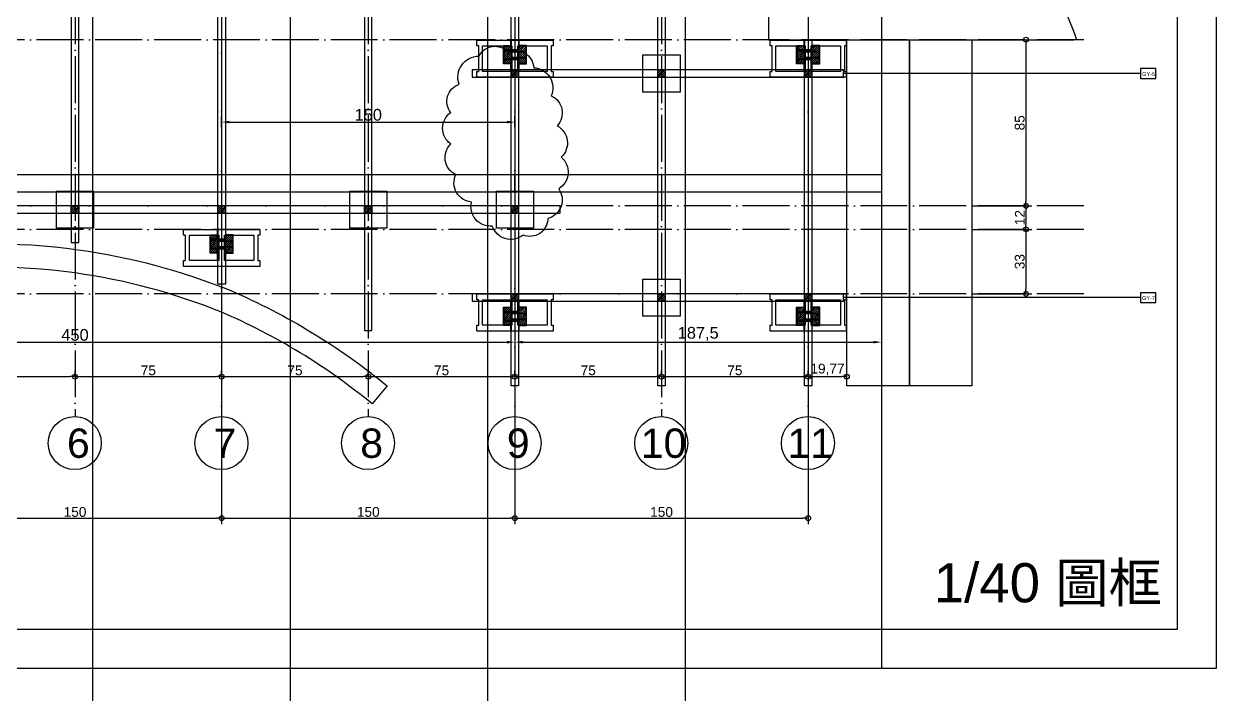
# Model space of a CAD drawing. Header units: millimetres. Extents: x -2666 to 6286, y -11880 to 4849.
# Drawn here: x 2286 to 2895, y 3391 to 3734 of the extents above; entities that cross this region are included whole.
import ezdxf

# ---------------------------------------------------------------- set-up
doc = ezdxf.new("R2010")
doc.units = ezdxf.units.MM
doc.linetypes.add('ACAD_ISO04W100', pattern=[30, 24, -3, 0, -3])
for name, color, linetype in [('7.5mm', 1, 'Continuous'), ('dim', 244, 'Continuous'), ('座標', 3, 'Continuous'), ('座標線', 65, 'ACAD_ISO04W100'), ('木料', 2, 'Continuous'), ('榫接', 5, 'Continuous'), ('水泥椅', 5, 'Continuous'), ('磚', 4, 'Continuous'), ('空心磚', 1, 'Continuous'), ('編號標示', 30, 'Continuous'), ('鐵件', 6, 'Continuous'), ('預框', 7, 'Continuous')]:
    doc.layers.add(name, color=color, linetype=linetype)
doc.layers.add('default', color=11, linetype='Continuous', plot=False)
doc.styles.get("Standard").update_dxf_attribs({"font": 'arial.ttf'})
doc.dimstyles.new('ISO-25', dxfattribs={"dimtxt": 5, "dimasz": 2.5, "dimexe": 3, "dimexo": 0.625, "dimtad": 1, "dimtxsty": 'Standard', "dimblk": 'ORIGIN', "dimcen": 2.5, "dimadec": 0, "dimazin": 0, "dimtfac": 1, "dimtmove": 1, "dimatfit": 1, "dimldrblk": 'ORIGIN', "dimfxl": 0, "dimarcsym": 0})
doc.dimstyles.new('複本 短柱', dxfattribs={"dimtxt": 6, "dimasz": 4, "dimexe": 3, "dimexo": 0.625, "dimtad": 1, "dimtxsty": 'Standard', "dimcen": 2.5, "dimadec": 0, "dimazin": 0, "dimtfac": 1, "dimtmove": 1, "dimatfit": 1, "dimldrblk": 'ORIGIN', "dimfxl": 0, "dimarcsym": 0})
pattern_1 = [(45, (0, 2626.7323), (-0.5, 0.5), [])]
pattern_2 = [(45, (0, 2626.9323), (-0.5, 0.5), [])]
pattern_3 = [(45, (0, 2633.9323), (-0.5, 0.5), [])]
pattern_4 = [(45, (0, 2630.7323), (-0.5, 0.5), [])]

# ---------------------------------------------------------------- blocks, each defined once
blk = doc.blocks.new('7.5')
at = {"layer": '7.5mm'}
for points in [[(0, 0.1), (0.9, 0.1), (0.9, 0), (0, 0), (0, 0.1)], [(0.65, 0), (0.65, -7), (0.45, -7.4), (0.25, -7), (0.25, 0)], [(0.45, 0), (0.45, -7.4)], [(0.65, -1.89), (0.25, -2.41)], [(0.65, -3.28), (0.25, -3.8)], [(0.65, -4.84), (0.25, -5.36)], [(0.65, -5.95), (0.25, -6.47)], [(0.25, -7), (0.65, -7)]]:
    blk.add_lwpolyline(points, dxfattribs=at)
at = {"layer": '7.5mm', "insert": (0.6, -0.3), "char_height": 0.3, "attachment_point": 1, "rotation": 270}
blk.add_mtext_dynamic_manual_height_columns('75mm', width=3.4054, gutter_width=12.5, heights=[0], dxfattribs=at)
blk = doc.blocks.new('_Origin')
at = {"color": 0, "linetype": 'ByBlock', "lineweight": -2}
blk.add_line((0, 0), (-1, 0), dxfattribs=at)
blk.add_circle((0, 0), 0.5, dxfattribs=at)
blk = doc.blocks.new('*D984')
at = {"layer": 'Defpoints', "color": 0}
for p in [(2236.73, 3553.49), (2311.73, 3553.49), (2311.73, 3553.49)]:
    blk.add_point(p, dxfattribs=at)
at = {"layer": 'dim', "color": 0, "lineweight": -2}
for p, q in [((2236.73, 3553.49), (2236.73, 3556.49)), ((2311.73, 3553.49), (2311.73, 3556.49)), ((2239.23, 3553.49), (2309.23, 3553.49))]:
    blk.add_line(p, q, dxfattribs=at)
at = {"layer": 'dim', "color": 0, "lineweight": -2, "xscale": 2.5, "yscale": 2.5, "zscale": 2.5, "rotation": 180}
blk.add_blockref('_Origin', (2236.73, 3553.49), dxfattribs=at)
at = {"layer": 'dim', "color": 0, "lineweight": -2, "xscale": 2.5, "yscale": 2.5, "zscale": 2.5}
blk.add_blockref('_Origin', (2311.73, 3553.49), dxfattribs=at)
at = {"layer": 'dim', "color": 0, "insert": (2274.23, 3556.66), "char_height": 5, "attachment_point": 5}
blk.add_mtext('75', dxfattribs=at)
blk = doc.blocks.new('*D985')
at = {"layer": 'Defpoints', "color": 0}
for p in [(2311.73, 3553.49), (2386.73, 3553.49), (2386.73, 3553.49)]:
    blk.add_point(p, dxfattribs=at)
at = {"layer": 'dim', "color": 0, "lineweight": -2}
for p, q in [((2311.73, 3553.49), (2311.73, 3556.49)), ((2386.73, 3553.49), (2386.73, 3556.49)), ((2314.23, 3553.49), (2384.23, 3553.49))]:
    blk.add_line(p, q, dxfattribs=at)
at = {"layer": 'dim', "color": 0, "lineweight": -2, "xscale": 2.5, "yscale": 2.5, "zscale": 2.5, "rotation": 180}
blk.add_blockref('_Origin', (2311.73, 3553.49), dxfattribs=at)
at = {"layer": 'dim', "color": 0, "lineweight": -2, "xscale": 2.5, "yscale": 2.5, "zscale": 2.5}
blk.add_blockref('_Origin', (2386.73, 3553.49), dxfattribs=at)
at = {"layer": 'dim', "color": 0, "insert": (2349.23, 3556.66), "char_height": 5, "attachment_point": 5}
blk.add_mtext('75', dxfattribs=at)
blk = doc.blocks.new('*D986')
at = {"layer": 'Defpoints', "color": 0}
for p in [(2386.73, 3553.49), (2461.73, 3553.49), (2461.73, 3553.49)]:
    blk.add_point(p, dxfattribs=at)
at = {"layer": 'dim', "color": 0, "lineweight": -2}
for p, q in [((2386.73, 3553.49), (2386.73, 3550.49)), ((2389.23, 3553.49), (2459.23, 3553.49)), ((2461.73, 3553.49), (2461.73, 3550.49))]:
    blk.add_line(p, q, dxfattribs=at)
at = {"layer": 'dim', "color": 0, "lineweight": -2, "xscale": 2.5, "yscale": 2.5, "zscale": 2.5, "rotation": 180}
blk.add_blockref('_Origin', (2386.73, 3553.49), dxfattribs=at)
at = {"layer": 'dim', "color": 0, "lineweight": -2, "xscale": 2.5, "yscale": 2.5, "zscale": 2.5}
blk.add_blockref('_Origin', (2461.73, 3553.49), dxfattribs=at)
at = {"layer": 'dim', "color": 0, "insert": (2424.23, 3556.66), "char_height": 5, "attachment_point": 5}
blk.add_mtext('75', dxfattribs=at)
blk = doc.blocks.new('*D987')
at = {"layer": 'Defpoints', "color": 0}
for p in [(2461.73, 3553.49), (2536.73, 3553.49), (2536.73, 3553.49)]:
    blk.add_point(p, dxfattribs=at)
at = {"layer": 'dim', "color": 0, "lineweight": -2}
for p, q in [((2461.73, 3553.49), (2461.73, 3556.49)), ((2536.73, 3553.49), (2536.73, 3556.49)), ((2464.23, 3553.49), (2534.23, 3553.49))]:
    blk.add_line(p, q, dxfattribs=at)
at = {"layer": 'dim', "color": 0, "lineweight": -2, "xscale": 2.5, "yscale": 2.5, "zscale": 2.5, "rotation": 180}
blk.add_blockref('_Origin', (2461.73, 3553.49), dxfattribs=at)
at = {"layer": 'dim', "color": 0, "lineweight": -2, "xscale": 2.5, "yscale": 2.5, "zscale": 2.5}
blk.add_blockref('_Origin', (2536.73, 3553.49), dxfattribs=at)
at = {"layer": 'dim', "color": 0, "insert": (2499.23, 3556.66), "char_height": 5, "attachment_point": 5}
blk.add_mtext('75', dxfattribs=at)
blk = doc.blocks.new('*D988')
at = {"layer": 'Defpoints', "color": 0}
for p in [(2536.73, 3553.49), (2611.73, 3553.49), (2611.73, 3553.49)]:
    blk.add_point(p, dxfattribs=at)
at = {"layer": 'dim', "color": 0, "lineweight": -2}
for p, q in [((2536.73, 3553.49), (2536.73, 3556.49)), ((2611.73, 3553.49), (2611.73, 3556.49)), ((2539.23, 3553.49), (2609.23, 3553.49))]:
    blk.add_line(p, q, dxfattribs=at)
at = {"layer": 'dim', "color": 0, "lineweight": -2, "xscale": 2.5, "yscale": 2.5, "zscale": 2.5, "rotation": 180}
blk.add_blockref('_Origin', (2536.73, 3553.49), dxfattribs=at)
at = {"layer": 'dim', "color": 0, "lineweight": -2, "xscale": 2.5, "yscale": 2.5, "zscale": 2.5}
blk.add_blockref('_Origin', (2611.73, 3553.49), dxfattribs=at)
at = {"layer": 'dim', "color": 0, "insert": (2574.23, 3556.66), "char_height": 5, "attachment_point": 5}
blk.add_mtext('75', dxfattribs=at)
blk = doc.blocks.new('*D989')
at = {"layer": 'Defpoints', "color": 0}
for p in [(2611.73, 3553.49), (2686.73, 3553.49), (2686.73, 3553.49)]:
    blk.add_point(p, dxfattribs=at)
at = {"layer": 'dim', "color": 0, "lineweight": -2}
for p, q in [((2611.73, 3553.49), (2611.73, 3556.49)), ((2686.73, 3553.49), (2686.73, 3556.49)), ((2614.23, 3553.49), (2684.23, 3553.49))]:
    blk.add_line(p, q, dxfattribs=at)
at = {"layer": 'dim', "color": 0, "lineweight": -2, "xscale": 2.5, "yscale": 2.5, "zscale": 2.5, "rotation": 180}
blk.add_blockref('_Origin', (2611.73, 3553.49), dxfattribs=at)
at = {"layer": 'dim', "color": 0, "lineweight": -2, "xscale": 2.5, "yscale": 2.5, "zscale": 2.5}
blk.add_blockref('_Origin', (2686.73, 3553.49), dxfattribs=at)
at = {"layer": 'dim', "color": 0, "insert": (2649.23, 3556.66), "char_height": 5, "attachment_point": 5}
blk.add_mtext('75', dxfattribs=at)
blk = doc.blocks.new('*D991')
at = {"layer": 'Defpoints', "color": 0}
for p in [(2686.73, 3553.49), (2706.5, 3553.49), (2706.5, 3553.49)]:
    blk.add_point(p, dxfattribs=at)
at = {"layer": 'dim', "color": 0, "lineweight": -2}
for p, q in [((2686.73, 3553.49), (2686.73, 3556.49)), ((2706.5, 3553.49), (2706.5, 3556.49)), ((2689.23, 3553.49), (2704, 3553.49))]:
    blk.add_line(p, q, dxfattribs=at)
at = {"layer": 'dim', "color": 0, "lineweight": -2, "xscale": 2.5, "yscale": 2.5, "zscale": 2.5, "rotation": 180}
blk.add_blockref('_Origin', (2686.73, 3553.49), dxfattribs=at)
at = {"layer": 'dim', "color": 0, "lineweight": -2, "xscale": 2.5, "yscale": 2.5, "zscale": 2.5}
blk.add_blockref('_Origin', (2706.5, 3553.49), dxfattribs=at)
at = {"layer": 'dim', "color": 0, "insert": (2696.61, 3557.12), "char_height": 5, "attachment_point": 5}
blk.add_mtext('19,77', dxfattribs=at)
blk = doc.blocks.new('*D992')
at = {"layer": 'Defpoints', "color": 0}
for p in [(2770.5, 3725.82), (2770.5, 3640.82), (2798.14, 3640.82)]:
    blk.add_point(p, dxfattribs=at)
at = {"layer": 'dim', "color": 0, "lineweight": -2}
for p, q in [((2771.13, 3725.82), (2801.14, 3725.82)), ((2798.14, 3723.32), (2798.14, 3643.32)), ((2771.13, 3640.82), (2801.14, 3640.82))]:
    blk.add_line(p, q, dxfattribs=at)
at = {"layer": 'dim', "color": 0, "lineweight": -2, "xscale": 2.5, "yscale": 2.5, "zscale": 2.5}
for p, rotation in [((2798.14, 3725.82), 90), ((2798.14, 3640.82), 270)]:
    blk.add_blockref('_Origin', p, dxfattribs=dict(at, rotation=rotation))
at = {"layer": 'dim', "color": 0, "insert": (2794.96, 3683.32), "char_height": 5, "attachment_point": 5, "rotation": 90}
blk.add_mtext('85', dxfattribs=at)
blk = doc.blocks.new('*D993')
at = {"layer": 'Defpoints', "color": 0}
for p in [(2770.5, 3628.82), (2770.5, 3595.82), (2798.14, 3595.82)]:
    blk.add_point(p, dxfattribs=at)
at = {"layer": 'dim', "color": 0, "lineweight": -2}
for p, q in [((2771.13, 3628.82), (2801.14, 3628.82)), ((2798.14, 3626.32), (2798.14, 3598.32)), ((2771.13, 3595.82), (2801.14, 3595.82))]:
    blk.add_line(p, q, dxfattribs=at)
at = {"layer": 'dim', "color": 0, "lineweight": -2, "xscale": 2.5, "yscale": 2.5, "zscale": 2.5}
for p, rotation in [((2798.14, 3628.82), 90), ((2798.14, 3595.82), 270)]:
    blk.add_blockref('_Origin', p, dxfattribs=dict(at, rotation=rotation))
at = {"layer": 'dim', "color": 0, "insert": (2794.96, 3612.32), "char_height": 5, "attachment_point": 5, "rotation": 90}
blk.add_mtext('33', dxfattribs=at)
blk = doc.blocks.new('*D994')
at = {"layer": 'Defpoints', "color": 0}
for p in [(2770.5, 3640.82), (2770.5, 3628.82), (2798.14, 3628.82)]:
    blk.add_point(p, dxfattribs=at)
at = {"layer": 'dim', "color": 0, "lineweight": -2}
for p, q in [((2771.13, 3640.82), (2801.14, 3640.82)), ((2798.14, 3638.32), (2798.14, 3631.32)), ((2771.13, 3628.82), (2801.14, 3628.82))]:
    blk.add_line(p, q, dxfattribs=at)
at = {"layer": 'dim', "color": 0, "lineweight": -2, "xscale": 2.5, "yscale": 2.5, "zscale": 2.5}
for p, rotation in [((2798.14, 3640.82), 90), ((2798.14, 3628.82), 270)]:
    blk.add_blockref('_Origin', p, dxfattribs=dict(at, rotation=rotation))
at = {"layer": 'dim', "color": 0, "insert": (2795, 3634.82), "char_height": 5, "attachment_point": 5, "rotation": 90}
blk.add_mtext('12', dxfattribs=at)
blk = doc.blocks.new('*D1006')
at = {"layer": 'Defpoints', "color": 0}
for p in [(2086.73, 3647.83), (2536.73, 3647.83), (2536.73, 3571.12)]:
    blk.add_point(p, dxfattribs=at)
at = {"layer": '座標', "color": 0, "lineweight": -2}
for p, q in [((2086.73, 3596.12), (2086.73, 3568.12)), ((2536.73, 3596.12), (2536.73, 3568.12)), ((2090.73, 3571.12), (2532.73, 3571.12))]:
    blk.add_line(p, q, dxfattribs=at)
at = {"layer": '座標', "color": 0}
for points in [[(2090.73, 3571.79), (2090.73, 3570.45), (2086.73, 3571.12)], [(2532.73, 3571.79), (2532.73, 3570.45), (2536.73, 3571.12)]]:
    blk.add_solid(points, dxfattribs=at)
at = {"layer": '座標', "color": 0, "insert": (2311.73, 3574.81), "char_height": 6, "attachment_point": 5}
blk.add_mtext('450', dxfattribs=at)
blk = doc.blocks.new('*D1007')
at = {"layer": 'Defpoints', "color": 0}
for p in [(2536.73, 3652.33), (2724.23, 3652.33), (2724.23, 3571.12)]:
    blk.add_point(p, dxfattribs=at)
at = {"layer": '座標', "color": 0, "lineweight": -2}
for p, q in [((2536.73, 3596.12), (2536.73, 3568.12)), ((2724.23, 3596.12), (2724.23, 3568.12)), ((2540.73, 3571.12), (2720.23, 3571.12))]:
    blk.add_line(p, q, dxfattribs=at)
at = {"layer": '座標', "color": 0}
for points in [[(2540.73, 3571.79), (2540.73, 3570.45), (2536.73, 3571.12)], [(2720.23, 3571.79), (2720.23, 3570.45), (2724.23, 3571.12)]]:
    blk.add_solid(points, dxfattribs=at)
at = {"layer": '座標', "color": 0, "insert": (2630.48, 3575.35), "char_height": 6, "attachment_point": 5}
blk.add_mtext('187,5', dxfattribs=at)
blk = doc.blocks.new('*D1014')
at = {"layer": 'Defpoints', "color": 0}
for p in [(2536.73, 3683.7), (2386.73, 3680.47), (2536.73, 3680.47)]:
    blk.add_point(p, dxfattribs=at)
at = {"layer": '座標', "color": 0, "lineweight": -2}
for p, q in [((2386.73, 3681.1), (2386.73, 3686.7)), ((2390.73, 3683.7), (2532.73, 3683.7)), ((2536.73, 3681.1), (2536.73, 3686.7))]:
    blk.add_line(p, q, dxfattribs=at)
at = {"layer": '座標', "color": 0}
for points in [[(2390.73, 3684.36), (2390.73, 3683.03), (2386.73, 3683.7)], [(2532.73, 3684.36), (2532.73, 3683.03), (2536.73, 3683.7)]]:
    blk.add_solid(points, dxfattribs=at)
at = {"layer": '座標', "color": 0, "insert": (2461.73, 3687.38), "char_height": 6, "attachment_point": 5}
blk.add_mtext('150', dxfattribs=at)
blk = doc.blocks.new('*D1019')
at = {"layer": 'Defpoints', "color": 0}
for p in [(2236.73, 3503.23), (2386.73, 3503.23), (2386.73, 3481.06)]:
    blk.add_point(p, dxfattribs=at)
at = {"layer": 'dim', "color": 0, "lineweight": -2}
for p, q in [((2236.73, 3502.61), (2236.73, 3478.06)), ((2386.73, 3502.61), (2386.73, 3478.06)), ((2239.23, 3481.06), (2384.23, 3481.06))]:
    blk.add_line(p, q, dxfattribs=at)
at = {"layer": 'dim', "color": 0, "lineweight": -2, "xscale": 2.5, "yscale": 2.5, "zscale": 2.5, "rotation": 180}
blk.add_blockref('_Origin', (2236.73, 3481.06), dxfattribs=at)
at = {"layer": 'dim', "color": 0, "lineweight": -2, "xscale": 2.5, "yscale": 2.5, "zscale": 2.5}
blk.add_blockref('_Origin', (2386.73, 3481.06), dxfattribs=at)
at = {"layer": 'dim', "color": 0, "insert": (2311.73, 3484.24), "char_height": 5, "attachment_point": 5}
blk.add_mtext('150', dxfattribs=at)
blk = doc.blocks.new('*D1020')
at = {"layer": 'Defpoints', "color": 0}
for p in [(2386.73, 3502.61), (2536.73, 3502.61), (2536.73, 3481.06)]:
    blk.add_point(p, dxfattribs=at)
at = {"layer": 'dim', "color": 0, "lineweight": -2}
for p, q in [((2386.73, 3501.98), (2386.73, 3478.06)), ((2536.73, 3501.98), (2536.73, 3478.06)), ((2389.23, 3481.06), (2534.23, 3481.06))]:
    blk.add_line(p, q, dxfattribs=at)
at = {"layer": 'dim', "color": 0, "lineweight": -2, "xscale": 2.5, "yscale": 2.5, "zscale": 2.5, "rotation": 180}
blk.add_blockref('_Origin', (2386.73, 3481.06), dxfattribs=at)
at = {"layer": 'dim', "color": 0, "lineweight": -2, "xscale": 2.5, "yscale": 2.5, "zscale": 2.5}
blk.add_blockref('_Origin', (2536.73, 3481.06), dxfattribs=at)
at = {"layer": 'dim', "color": 0, "insert": (2461.73, 3484.24), "char_height": 5, "attachment_point": 5}
blk.add_mtext('150', dxfattribs=at)
blk = doc.blocks.new('*D1021')
at = {"layer": 'Defpoints', "color": 0}
for p in [(2536.73, 3501.98), (2686.73, 3501.98), (2686.73, 3481.06)]:
    blk.add_point(p, dxfattribs=at)
at = {"layer": 'dim', "color": 0, "lineweight": -2}
for p, q in [((2536.73, 3501.36), (2536.73, 3478.06)), ((2686.73, 3501.36), (2686.73, 3478.06)), ((2539.23, 3481.06), (2684.23, 3481.06))]:
    blk.add_line(p, q, dxfattribs=at)
at = {"layer": 'dim', "color": 0, "lineweight": -2, "xscale": 2.5, "yscale": 2.5, "zscale": 2.5, "rotation": 180}
blk.add_blockref('_Origin', (2536.73, 3481.06), dxfattribs=at)
at = {"layer": 'dim', "color": 0, "lineweight": -2, "xscale": 2.5, "yscale": 2.5, "zscale": 2.5}
blk.add_blockref('_Origin', (2686.73, 3481.06), dxfattribs=at)
at = {"layer": 'dim', "color": 0, "insert": (2611.73, 3484.24), "char_height": 5, "attachment_point": 5}
blk.add_mtext('150', dxfattribs=at)

msp = doc.modelspace()

# ---------------------------------------------------------------- hatches: boundary and pattern name
at = {"layer": '木料'}
h = msp.add_hatch(dxfattribs=at)
h.set_pattern_fill('JIS_WOOD', color=256, style=0)
h.set_pattern_definition(pattern_4)
h.paths.add_polyline_path([(2534.828, 3722.618), (2531.028, 3722.618), (2531.028, 3713.618), (2534.828, 3713.618)])
h = msp.add_hatch(dxfattribs=at)
h.set_pattern_fill('JIS_WOOD', color=256, style=0)
h.set_pattern_definition(pattern_4)
h.paths.add_polyline_path([(2542.428, 3722.618), (2538.628, 3722.618), (2538.628, 3713.618), (2542.428, 3713.618)])
h = msp.add_hatch(dxfattribs=at)
h.set_pattern_fill('JIS_WOOD', color=256, style=0)
h.set_pattern_definition(pattern_1)
h.paths.add_polyline_path([(2684.828, 3722.618), (2681.028, 3722.618), (2681.028, 3713.618), (2684.828, 3713.618)])
h = msp.add_hatch(dxfattribs=at)
h.set_pattern_fill('JIS_WOOD', color=256, style=0)
h.set_pattern_definition(pattern_1)
h.paths.add_polyline_path([(2692.428, 3722.618), (2688.628, 3722.618), (2688.628, 3713.618), (2692.428, 3713.618)])
h = msp.add_hatch(dxfattribs=at)
h.set_pattern_fill('JIS_WOOD', color=256, style=0)
h.set_pattern_definition(pattern_3)
h.paths.add_polyline_path([(2384.828, 3625.818), (2381.028, 3625.818), (2381.028, 3616.818), (2384.828, 3616.818)])
h = msp.add_hatch(dxfattribs=at)
h.set_pattern_fill('JIS_WOOD', color=256, style=0)
h.set_pattern_definition(pattern_3)
h.paths.add_polyline_path([(2392.428, 3625.818), (2388.628, 3625.818), (2388.628, 3616.818), (2392.428, 3616.818)])
h = msp.add_hatch(dxfattribs=at)
h.set_pattern_fill('JIS_WOOD', color=256, style=0)
h.set_pattern_definition(pattern_2)
h.paths.add_polyline_path([(2534.828, 3588.818), (2531.028, 3588.818), (2531.028, 3579.818), (2534.828, 3579.818)])
h = msp.add_hatch(dxfattribs=at)
h.set_pattern_fill('JIS_WOOD', color=256, style=0)
h.set_pattern_definition(pattern_2)
h.paths.add_polyline_path([(2542.428, 3588.818), (2538.628, 3588.818), (2538.628, 3579.818), (2542.428, 3579.818)])
h = msp.add_hatch(dxfattribs=at)
h.set_pattern_fill('JIS_WOOD', color=256, style=0)
h.set_pattern_definition(pattern_2)
h.paths.add_polyline_path([(2684.828, 3588.818), (2681.028, 3588.818), (2681.028, 3579.818), (2684.828, 3579.818)])
h = msp.add_hatch(dxfattribs=at)
h.set_pattern_fill('JIS_WOOD', color=256, style=0)
h.set_pattern_definition(pattern_2)
h.paths.add_polyline_path([(2692.428, 3588.818), (2688.628, 3588.818), (2688.628, 3579.818), (2692.428, 3579.818)])
at = {"layer": '榫接'}
h = msp.add_hatch(dxfattribs=at)
h.set_pattern_fill('JIS_WOOD', color=256, style=0)
h.set_pattern_definition([(45, (450, 2390.7323), (-0.5, 0.5), [])])
h.paths.add_polyline_path([(2534.828, 3706.618), (2538.628, 3706.618), (2538.628, 3710.418), (2534.828, 3710.418)])
h = msp.add_hatch(dxfattribs=at)
h.set_pattern_fill('JIS_WOOD', color=256, style=0)
h.set_pattern_definition([(45, (525, 2390.7323), (-0.5, 0.5), [])])
h.paths.add_polyline_path([(2609.828, 3706.618), (2613.628, 3706.618), (2613.628, 3710.418), (2609.828, 3710.418)])
h = msp.add_hatch(dxfattribs=at)
h.set_pattern_fill('JIS_WOOD', color=256, style=0)
h.set_pattern_definition([(45, (600, 2390.7323), (-0.5, 0.5), [])])
h.paths.add_polyline_path([(2684.828, 3706.618), (2688.628, 3706.618), (2688.628, 3710.418), (2684.828, 3710.418)])
h = msp.add_hatch(dxfattribs=at)
h.set_pattern_fill('JIS_WOOD', color=256, style=0)
h.set_pattern_definition([(45, (225, 2321.1323), (-0.5, 0.5), [])])
h.paths.add_polyline_path([(2309.828, 3637.018), (2313.628, 3637.018), (2313.628, 3640.818), (2309.828, 3640.818)])
h = msp.add_hatch(dxfattribs=at)
h.set_pattern_fill('JIS_WOOD', color=256, style=0)
h.set_pattern_definition([(45, (300, 2321.1323), (-0.5, 0.5), [])])
h.paths.add_polyline_path([(2384.828, 3637.018), (2388.628, 3637.018), (2388.628, 3640.818), (2384.828, 3640.818)])
h = msp.add_hatch(dxfattribs=at)
h.set_pattern_fill('JIS_WOOD', color=256, style=0)
h.set_pattern_definition([(45, (375, 2321.1323), (-0.5, 0.5), [])])
h.paths.add_polyline_path([(2459.828, 3637.018), (2463.628, 3637.018), (2463.628, 3640.818), (2459.828, 3640.818)])
h = msp.add_hatch(dxfattribs=at)
h.set_pattern_fill('JIS_WOOD', color=256, style=0)
h.set_pattern_definition([(45, (450, 2321.1323), (-0.5, 0.5), [])])
h.paths.add_polyline_path([(2534.828, 3637.018), (2538.628, 3637.018), (2538.628, 3640.818), (2534.828, 3640.818)])
h = msp.add_hatch(dxfattribs=at)
h.set_pattern_fill('JIS_WOOD', color=256, style=0)
h.set_pattern_definition([(45, (450, 2276.1323), (-0.5, 0.5), [])])
h.paths.add_polyline_path([(2534.828, 3592.018), (2538.628, 3592.018), (2538.628, 3595.818), (2534.828, 3595.818)])
h = msp.add_hatch(dxfattribs=at)
h.set_pattern_fill('JIS_WOOD', color=256, style=0)
h.set_pattern_definition([(45, (525, 2276.1323), (-0.5, 0.5), [])])
h.paths.add_polyline_path([(2609.828, 3592.018), (2613.628, 3592.018), (2613.628, 3595.818), (2609.828, 3595.818)])
h = msp.add_hatch(dxfattribs=at)
h.set_pattern_fill('JIS_WOOD', color=256, style=0)
h.set_pattern_definition([(45, (600, 2276.1323), (-0.5, 0.5), [])])
h.paths.add_polyline_path([(2684.828, 3592.018), (2688.628, 3592.018), (2688.628, 3595.818), (2684.828, 3595.818)])

# ---------------------------------------------------------------- linework, layer by layer
for p, q in [((2724.228, 4244.171), (2724.228, 3404.171)), ((2534.828, 3710.218), (2534.828, 3706.418)), ((2309.828, 3637.018), (2313.628, 3637.018)), ((2514.828, 3595.818), (2514.828, 3592.018)), ((2688.628, 3595.818), (2688.628, 3592.018)), ((2688.628, 3548.818), (2684.828, 3548.818))]:
    msp.add_line(p, q)
at = {"layer": 'default'}
for points in [[(2895.403, 4244.171), (2895.403, 3404.171), (1707.403, 3404.171), (1707.403, 4244.171)], [(2875.403, 4224.171), (2875.403, 3424.171), (1727.403, 3424.171), (1727.403, 4224.171)]]:
    msp.add_lwpolyline(points, close=True, dxfattribs=at)
at = {"layer": '座標'}
for p, q in [((2386.728, 4071.47), (2386.728, 3481.805)), ((2536.728, 4071.47), (2536.728, 3481.805)), ((2686.728, 4071.47), (2686.728, 3481.805))]:
    msp.add_line(p, q, dxfattribs=at)
msp.add_lwpolyline([(2518.373, 3717.443, -0.5205671), (2533.229, 3719.563, -0.5205671), (2533.229, 3719.563, -0.5205671), (2546.387, 3711.507, -0.5205671), (2546.387, 3711.507, -0.5205671), (2555.301, 3697.089, -0.5205671), (2555.301, 3697.089, -0.5205671), (2558.272, 3681.823, -0.5205671), (2558.272, 3681.823, -0.5205671), (2560.394, 3665.71, -0.5205671), (2560.394, 3665.71, -0.5205671), (2559.121, 3649.596, -0.5205671), (2559.121, 3649.596, -0.5205671), (2553.603, 3634.33, -0.5205671), (2553.603, 3634.33, -0.5205671), (2540.869, 3625.849, -0.5205671), (2540.869, 3625.849, -0.5205671), (2525.164, 3630.514, -0.5205671), (2525.164, 3630.514, -0.5205671), (2514.552, 3642.811, -0.5205671), (2514.552, 3642.811, -0.5205671), (2506.488, 3656.805, -0.5205671), (2506.488, 3656.805, -0.5205671), (2503.941, 3672.494, -0.5205671), (2503.941, 3672.494, -0.5205671), (2503.941, 3688.608, -0.5205671), (2503.941, 3688.608, -0.5205671), (2508.185, 3703.026, -0.5205671), (2508.185, 3703.026, -0.5205671)], format="xyb", close=True, dxfattribs=at)
for points in [[(2086.728, 3656.833), (2536.728, 3656.833), (2536.728, 3647.833), (2086.728, 3647.833)], [(2536.728, 3656.833), (2724.217, 3656.833), (2724.228, 3647.833), (2536.728, 3647.833)]]:
    msp.add_lwpolyline(points, close=True, dxfattribs=at)
for centre in [(2311.588, 3519.487), (2386.588, 3519.487), (2461.588, 3519.487), (2536.588, 3519.487), (2611.588, 3519.487), (2686.588, 3519.487)]:
    msp.add_circle(centre, 13.568, dxfattribs=at)
at = {"layer": '座標線'}
for points in [[(2386.728, 4137.362), (2386.728, 3533.054)], [(2536.728, 4137.362), (2536.728, 3533.054)], [(2686.728, 4137.362), (2686.728, 3533.054)], [(2311.728, 4078.619), (2311.728, 3533.054)], [(2461.728, 4078.619), (2461.728, 3533.054)], [(2611.728, 4078.619), (2611.728, 3533.054)], [(2827.717, 3725.818), (1802.123, 3725.818)], [(2827.717, 3640.818), (1765.913, 3640.818)], [(2827.717, 3628.818), (1802.123, 3628.818)], [(2827.717, 3595.818), (1802.123, 3595.818)]]:
    msp.add_lwpolyline(points, dxfattribs=at)
at = {"layer": '木料'}
for points in [[(2309.828, 3622.018), (2313.628, 3622.018), (2313.628, 4002.018), (2309.828, 4002.018), (2309.828, 3622.018)], [(2384.828, 3995.818), (2388.628, 3995.818), (2388.628, 3600.818), (2384.828, 3600.818), (2384.828, 3995.818)], [(2609.828, 3918.818), (2613.628, 3918.818), (2613.628, 3548.818), (2609.828, 3548.818), (2609.828, 3918.818)]]:
    msp.add_lwpolyline(points, dxfattribs=at)
for points in [[(2459.828, 3972.018), (2459.828, 3577.018), (2463.628, 3577.018), (2463.628, 3972.018)], [(2531.028, 3722.618), (2534.828, 3722.618), (2534.828, 3713.618), (2531.028, 3713.618)], [(2538.628, 3722.618), (2542.428, 3722.618), (2542.428, 3713.618), (2538.628, 3713.618)], [(2681.028, 3722.618), (2684.828, 3722.618), (2684.828, 3713.618), (2681.028, 3713.618)], [(2688.628, 3722.618), (2692.428, 3722.618), (2692.428, 3713.618), (2688.628, 3713.618)], [(2381.028, 3625.818), (2384.828, 3625.818), (2384.828, 3616.818), (2381.028, 3616.818)], [(2388.628, 3625.818), (2392.428, 3625.818), (2392.428, 3616.818), (2388.628, 3616.818)], [(2531.028, 3588.818), (2534.828, 3588.818), (2534.828, 3579.818), (2531.028, 3579.818)], [(2538.628, 3588.818), (2542.428, 3588.818), (2542.428, 3579.818), (2538.628, 3579.818)], [(2681.028, 3588.818), (2684.828, 3588.818), (2684.828, 3579.818), (2681.028, 3579.818)], [(2688.628, 3588.818), (2692.428, 3588.818), (2692.428, 3579.818), (2688.628, 3579.818)]]:
    msp.add_lwpolyline(points, close=True, dxfattribs=at)
at = {"layer": '榫接'}
for points in [[(2534.828, 3710.418), (2538.628, 3710.418), (2538.628, 3706.618), (2534.828, 3706.618)], [(2609.828, 3710.418), (2613.628, 3710.418), (2613.628, 3706.618), (2609.828, 3706.618)], [(2684.828, 3710.418), (2688.628, 3710.418), (2688.628, 3706.618), (2684.828, 3706.618)], [(2309.828, 3640.818), (2313.628, 3640.818), (2313.628, 3637.018), (2309.828, 3637.018)], [(2384.828, 3640.818), (2388.628, 3640.818), (2388.628, 3637.018), (2384.828, 3637.018)], [(2459.828, 3640.818), (2463.628, 3640.818), (2463.628, 3637.018), (2459.828, 3637.018)], [(2534.828, 3640.818), (2538.628, 3640.818), (2538.628, 3637.018), (2534.828, 3637.018)], [(2534.828, 3595.818), (2538.628, 3595.818), (2538.628, 3592.018), (2534.828, 3592.018)], [(2609.828, 3595.818), (2613.628, 3595.818), (2613.628, 3592.018), (2609.828, 3592.018)], [(2684.828, 3595.818), (2688.628, 3595.818), (2688.628, 3592.018), (2684.828, 3592.018)]]:
    msp.add_lwpolyline(points, close=True, dxfattribs=at)
at = {"layer": '水泥椅'}
for points in [[(2824.206, 3725.818, 0.0862713), (2742.944, 3863.274, 0.0487155), (2717.093, 3891.555, 0.0494724), (2643.997, 3952.235, 0.0382301), (2585.709, 3985.708, 0.0062067), (2552.847, 4000.143, 0.0055387), (2515.868, 4013.109, -0.0042107), (2473.439, 4024.385, 0.0139969), (2435.323, 4033.819, 0.0139229), (2393.558, 4041.615, 0.0296597), (2307.353, 4049.892, 0.0269846), (2232.766, 4046.908, 0.01736)], [(2236.728, 4003.086, -0.0268585), (2306.245, 4005.903, -0.0294659), (2386.728, 3998.149, -0.013893), (2425.999, 3990.818, -0.0139983), (2461.728, 3981.972, 0.0040589), (2503.314, 3970.906, -0.0051326), (2536.728, 3959.185, -0.0059242), (2567.135, 3945.818, -0.0380289), (2619.303, 3915.818, -0.0502902), (2686.728, 3859.681, -0.0529291), (2708.529, 3835.818, -0.0673389), (2770.087, 3740.818), (2666.368, 3740.818), (2666.368, 3725.818), (2822.675, 3725.818)], [(2463.634, 3539.642, 0.0694766), (2386.728, 3586.44, 0.0618398), (2311.728, 3606.512, 0.1601171), (2133.561, 3574.698), (2128.193, 3585.435, -0.1597981), (2313.395, 3618.396, -0.061932), (2391.362, 3597.51, -0.0697125), (2471.369, 3548.819), (2463.634, 3539.642)]]:
    msp.add_lwpolyline(points, format="xyb", dxfattribs=at)
for points in [[(2738.502, 3725.818), (2738.502, 3548.818), (2706.502, 3548.818), (2706.502, 3725.818)], [(2770.502, 3725.818), (2770.502, 3548.818), (2738.502, 3548.818), (2738.502, 3725.818)]]:
    msp.add_lwpolyline(points, close=True, dxfattribs=at)
at = {"layer": '磚'}
for points in [[(2602.228, 3718.018), (2621.228, 3718.018), (2621.228, 3699.018), (2602.228, 3699.018)], [(2302.223, 3648.418), (2321.223, 3648.418), (2321.223, 3629.418), (2302.223, 3629.418)], [(2452.223, 3648.418), (2471.223, 3648.418), (2471.223, 3629.418), (2452.223, 3629.418)], [(2527.228, 3648.418), (2546.228, 3648.418), (2546.228, 3629.418), (2527.228, 3629.418)], [(2602.228, 3603.418), (2621.228, 3603.418), (2621.228, 3584.418), (2602.228, 3584.418)]]:
    msp.add_lwpolyline(points, close=True, dxfattribs=at)
at = {"layer": '空心磚'}
for p, q in [((2320.728, 4849), (2320.728, 2868.212)), ((2421.728, 4849), (2421.728, 2868.212)), ((2522.728, 4849), (2522.728, 2868.212)), ((2623.728, 4849), (2623.728, 2868.212))]:
    msp.add_line(p, q, dxfattribs=at)
for points in [[(2517.228, 3725.618), (2556.228, 3725.618), (2556.228, 3722.618), (2555.228, 3722.618), (2555.228, 3709.618), (2556.228, 3709.618), (2556.228, 3706.618), (2517.228, 3706.618), (2517.228, 3709.618), (2518.228, 3709.618), (2518.228, 3722.618), (2517.228, 3722.618)], [(2520.228, 3722.618), (2535.228, 3722.618), (2535.228, 3709.618), (2520.228, 3709.618)], [(2538.228, 3722.618), (2553.228, 3722.618), (2553.228, 3709.618), (2538.228, 3709.618)], [(2667.228, 3725.618), (2706.228, 3725.618), (2706.228, 3722.618), (2705.228, 3722.618), (2705.228, 3709.618), (2706.228, 3709.618), (2706.228, 3706.618), (2667.228, 3706.618), (2667.228, 3709.618), (2668.228, 3709.618), (2668.228, 3722.618), (2667.228, 3722.618)], [(2670.228, 3722.618), (2685.228, 3722.618), (2685.228, 3709.618), (2670.228, 3709.618)], [(2688.228, 3722.618), (2703.228, 3722.618), (2703.228, 3709.618), (2688.228, 3709.618)], [(2367.228, 3628.818), (2406.228, 3628.818), (2406.228, 3625.818), (2405.228, 3625.818), (2405.228, 3612.818), (2406.228, 3612.818), (2406.228, 3609.818), (2367.228, 3609.818), (2367.228, 3612.818), (2368.228, 3612.818), (2368.228, 3625.818), (2367.228, 3625.818)], [(2370.228, 3625.818), (2385.228, 3625.818), (2385.228, 3612.818), (2370.228, 3612.818)], [(2388.228, 3625.818), (2403.228, 3625.818), (2403.228, 3612.818), (2388.228, 3612.818)], [(2517.228, 3595.818), (2556.228, 3595.818), (2556.228, 3592.818), (2555.228, 3592.818), (2555.228, 3579.818), (2556.228, 3579.818), (2556.228, 3576.818), (2517.228, 3576.818), (2517.228, 3579.818), (2518.228, 3579.818), (2518.228, 3592.818), (2517.228, 3592.818)], [(2520.228, 3592.818), (2535.228, 3592.818), (2535.228, 3579.818), (2520.228, 3579.818)], [(2538.228, 3592.818), (2553.228, 3592.818), (2553.228, 3579.818), (2538.228, 3579.818)], [(2667.228, 3595.818), (2706.228, 3595.818), (2706.228, 3592.818), (2705.228, 3592.818), (2705.228, 3579.818), (2706.228, 3579.818), (2706.228, 3576.818), (2667.228, 3576.818), (2667.228, 3579.818), (2668.228, 3579.818), (2668.228, 3592.818), (2667.228, 3592.818)], [(2670.228, 3592.818), (2685.228, 3592.818), (2685.228, 3579.818), (2670.228, 3579.818)], [(2688.228, 3592.818), (2703.228, 3592.818), (2703.228, 3579.818), (2688.228, 3579.818)]]:
    msp.add_lwpolyline(points, close=True, dxfattribs=at)
at = {"layer": '編號標示'}
for p, q in [((2856.625, 3708.518), (2704.828, 3708.518)), ((2856.625, 3593.918), (2704.828, 3593.918))]:
    msp.add_line(p, q, dxfattribs=at)
for points in [[(2864.625, 3706.018), (2864.625, 3711.018), (2856.625, 3711.018), (2856.625, 3706.018)], [(2864.625, 3591.418), (2864.625, 3596.418), (2856.625, 3596.418), (2856.625, 3591.418)]]:
    msp.add_lwpolyline(points, close=True, dxfattribs=at)
at = {"layer": '鐵件'}
for points in [[(2534.628, 3722.818), (2534.628, 3725.818), (2534.828, 3725.818), (2534.828, 3722.618), (2531.028, 3722.618), (2531.028, 3713.618), (2534.828, 3713.618), (2534.828, 3710.418), (2534.828, 3710.418), (2534.628, 3710.418), (2534.628, 3713.418), (2530.828, 3713.418), (2530.828, 3722.818)], [(2538.828, 3722.818), (2538.828, 3725.818), (2538.628, 3725.818), (2538.628, 3722.618), (2542.428, 3722.618), (2542.428, 3713.618), (2538.628, 3713.618), (2538.628, 3710.418), (2538.628, 3710.418), (2538.828, 3710.418), (2538.828, 3713.418), (2542.628, 3713.418), (2542.628, 3722.818)], [(2684.628, 3722.818), (2684.628, 3725.818), (2684.828, 3725.818), (2684.828, 3722.618), (2681.028, 3722.618), (2681.028, 3713.618), (2684.828, 3713.618), (2684.828, 3710.418), (2684.828, 3710.418), (2684.628, 3710.418), (2684.628, 3713.418), (2680.828, 3713.418), (2680.828, 3722.818)], [(2688.828, 3722.818), (2688.828, 3725.818), (2688.628, 3725.818), (2688.628, 3722.618), (2692.428, 3722.618), (2692.428, 3713.618), (2688.628, 3713.618), (2688.628, 3710.418), (2688.628, 3710.418), (2688.828, 3710.418), (2688.828, 3713.418), (2692.628, 3713.418), (2692.628, 3722.818)], [(2384.628, 3626.018), (2384.628, 3629.018), (2384.828, 3629.018), (2384.828, 3625.818), (2381.028, 3625.818), (2381.028, 3616.818), (2384.828, 3616.818), (2384.828, 3613.618), (2384.828, 3613.618), (2384.628, 3613.618), (2384.628, 3616.618), (2380.828, 3616.618), (2380.828, 3626.018)], [(2388.828, 3626.018), (2388.828, 3629.018), (2388.628, 3629.018), (2388.628, 3625.818), (2392.428, 3625.818), (2392.428, 3616.818), (2388.628, 3616.818), (2388.628, 3613.618), (2388.628, 3613.618), (2388.828, 3613.618), (2388.828, 3616.618), (2392.628, 3616.618), (2392.628, 3626.018)], [(2534.628, 3589.018), (2534.628, 3592.018), (2534.828, 3592.018), (2534.828, 3588.818), (2531.028, 3588.818), (2531.028, 3579.818), (2534.828, 3579.818), (2534.828, 3576.618), (2534.828, 3576.618), (2534.628, 3576.618), (2534.628, 3579.618), (2530.828, 3579.618), (2530.828, 3589.018)], [(2538.828, 3589.018), (2538.828, 3592.018), (2538.628, 3592.018), (2538.628, 3588.818), (2542.428, 3588.818), (2542.428, 3579.818), (2538.628, 3579.818), (2538.628, 3576.618), (2538.628, 3576.618), (2538.828, 3576.618), (2538.828, 3579.618), (2542.628, 3579.618), (2542.628, 3589.018)], [(2684.628, 3589.018), (2684.628, 3592.018), (2684.828, 3592.018), (2684.828, 3588.818), (2681.028, 3588.818), (2681.028, 3579.818), (2684.828, 3579.818), (2684.828, 3576.618), (2684.828, 3576.618), (2684.628, 3576.618), (2684.628, 3579.618), (2680.828, 3579.618), (2680.828, 3589.018)], [(2688.828, 3589.018), (2688.828, 3592.018), (2688.628, 3592.018), (2688.628, 3588.818), (2692.428, 3588.818), (2692.428, 3579.818), (2688.628, 3579.818), (2688.628, 3576.618), (2688.628, 3576.618), (2688.828, 3576.618), (2688.828, 3579.618), (2692.628, 3579.618), (2692.628, 3589.018)]]:
    msp.add_lwpolyline(points, close=True, dxfattribs=at)
at = {"layer": '預框'}
for points in [[(2534.828, 3951.818), (2538.628, 3951.818), (2538.628, 3548.818), (2534.828, 3548.818), (2534.828, 3951.818)], [(2688.628, 3725.818), (2688.628, 3548.818), (2684.828, 3548.818), (2684.828, 3725.818), (2688.628, 3725.818)], [(2074.828, 3637.018), (2559.828, 3637.018), (2559.828, 3640.818), (2074.828, 3640.818), (2074.828, 3637.018)]]:
    msp.add_lwpolyline(points, dxfattribs=at)
for points in [[(2704.828, 3710.418), (2514.828, 3710.418), (2514.828, 3706.618), (2704.828, 3706.618)], [(2704.828, 3595.818), (2514.828, 3595.818), (2514.828, 3592.018), (2704.828, 3592.018)]]:
    msp.add_lwpolyline(points, close=True, dxfattribs=at)

# ---------------------------------------------------------------- block references
at = {"xscale": -1, "rotation": 90}
for p in [(2531.128, 3720.818), (2681.128, 3720.818), (2531.128, 3716.318), (2681.128, 3716.318), (2381.128, 3624.018), (2381.128, 3619.518), (2531.128, 3587.018), (2681.128, 3587.018), (2531.128, 3582.518), (2681.128, 3582.518)]:
    msp.add_blockref('7.5', p, dxfattribs=at)
at = {"rotation": 270}
for p in [(2542.328, 3720.068), (2542.328, 3717.068), (2692.328, 3720.068), (2692.328, 3717.068), (2392.328, 3623.268), (2392.328, 3620.268), (2542.328, 3586.268), (2692.328, 3586.268), (2542.328, 3583.268), (2692.328, 3583.268)]:
    msp.add_blockref('7.5', p, dxfattribs=at)

# ---------------------------------------------------------------- texts
at = {"insert": (2750.947, 3458.052), "char_height": 20, "attachment_point": 1}
msp.add_mtext_dynamic_manual_height_columns('1/40 {\\fPMingLiU|b0|i0|c136|p18;圖框}', width=430.53379, gutter_width=12.5, heights=[0], dxfattribs=at)
at = {"layer": '座標', "char_height": 15, "attachment_point": 1}
for s, insert in [('6', (2307.606, 3526.942)), ('7', (2382.606, 3526.942)), ('8', (2457.606, 3526.942)), ('9', (2532.606, 3526.942)), ('10', (2601.121, 3526.942)), ('11', (2676.121, 3526.942))]:
    msp.add_mtext_dynamic_manual_height_columns(s, width=22.24738, gutter_width=12.5, heights=[0], dxfattribs=dict(at, insert=insert))
at = {"layer": '編號標示'}
for s, p in [('GY-6', (2857.578, 3707.32)), ('GY-7', (2857.527, 3592.72))]:
    msp.add_text(s, height=2, dxfattribs=at).set_placement(p)

# ---------------------------------------------------------------- dimensions: what is measured, and where the dimension line sits
at = {"layer": 'dim'}
for base, p1, p2, picture, middle in [((2798.136, 3640.818), (2770.502, 3725.818), (2770.502, 3640.818), '*D992', (2794.958, 3683.318)), ((2798.136, 3628.818), (2770.502, 3640.818), (2770.502, 3628.818), '*D994', (2795.001, 3634.818)), ((2798.136, 3595.818), (2770.502, 3628.818), (2770.502, 3595.818), '*D993', (2794.957, 3612.318))]:
    dim = msp.add_linear_dim(base=base, p1=p1, p2=p2, angle=90, dimstyle='ISO-25', dxfattribs=at)
    dim.commit()
    dim.dimension.update_dxf_attribs({"geometry": picture, "text_midpoint": middle})
for base, p1, p2, picture, middle in [((2311.728, 3553.49), (2236.728, 3553.49), (2311.728, 3553.49), '*D984', (2274.228, 3556.658)), ((2386.728, 3553.49), (2311.728, 3553.49), (2386.728, 3553.49), '*D985', (2349.228, 3556.658)), ((2461.728, 3553.49), (2386.728, 3553.49), (2461.728, 3553.49), '*D986', (2424.228, 3556.658)), ((2536.728, 3553.49), (2461.728, 3553.49), (2536.728, 3553.49), '*D987', (2499.228, 3556.658)), ((2611.728, 3553.49), (2536.728, 3553.49), (2611.728, 3553.49), '*D988', (2574.228, 3556.658)), ((2686.728, 3553.49), (2611.728, 3553.49), (2686.728, 3553.49), '*D989', (2649.228, 3556.658)), ((2706.502, 3553.49), (2686.728, 3553.49), (2706.502, 3553.49), '*D991', (2696.615, 3557.12)), ((2386.728, 3481.059), (2236.728, 3503.233), (2386.728, 3503.233), '*D1019', (2311.728, 3484.236)), ((2536.728, 3481.059), (2386.728, 3502.608), (2536.728, 3502.608), '*D1020', (2461.728, 3484.236)), ((2686.728, 3481.059), (2536.728, 3501.983), (2686.728, 3501.983), '*D1021', (2611.728, 3484.236))]:
    dim = msp.add_linear_dim(base=base, p1=p1, p2=p2, dimstyle='ISO-25', dxfattribs=at)
    dim.commit()
    dim.dimension.update_dxf_attribs({"geometry": picture, "text_midpoint": middle})
at = {"layer": '座標'}
for base, p1, p2, picture, middle in [((2536.728, 3683.695), (2386.728, 3680.471), (2536.728, 3680.471), '*D1014', (2461.728, 3687.384)), ((2536.728, 3571.12), (2086.728, 3647.833), (2536.728, 3647.833), '*D1006', (2311.728, 3574.808)), ((2724.228, 3571.12), (2536.728, 3652.333), (2724.228, 3652.333), '*D1007', (2630.478, 3575.351))]:
    dim = msp.add_linear_dim(base=base, p1=p1, p2=p2, dimstyle='複本 短柱', override={"dimfxl": 25}, dxfattribs=at)
    dim.commit()
    dim.dimension.update_dxf_attribs({"geometry": picture, "text_midpoint": middle})

doc.saveas('drawing.dxf')
